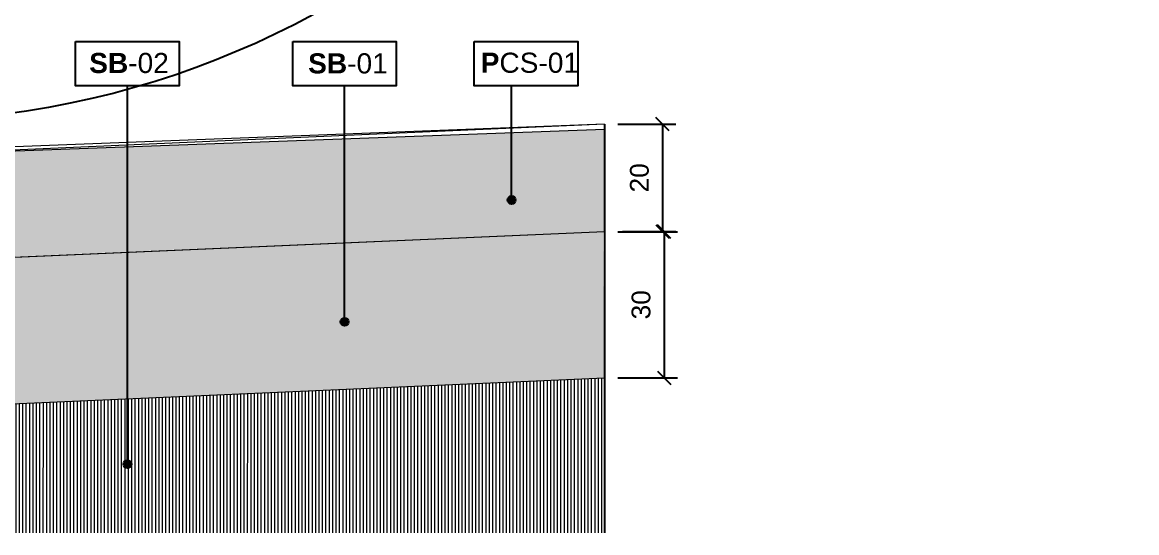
# Model space of a CAD drawing. Header units: metres. Extents: x -325 to 301, y -147 to 149.
# Drawn here: x 64.287 to 66.365, y 66.756 to 67.707 of the extents above; entities that cross this region are included whole.
import ezdxf

# ---------------------------------------------------------------- set-up
doc = ezdxf.new("R2010")
doc.units = ezdxf.units.M
doc.layers.get('Defpoints').update_dxf_attribs({"lineweight": 13})
doc.layers.add('-AUX-TWQ', color=1, linetype='Continuous', plot=False)
doc.layers.add('0-TX-1_25', color=7, linetype='Continuous', true_color=0x3f4f7f)
for name, color, linetype, lineweight in [('1-CM', 7, 'Continuous', 0), ('3-TR Seleccionat', 44, 'Continuous', 0), ('3-TR Tot-u', 37, 'Continuous', 0)]:
    doc.layers.add(name, color=color, linetype=linetype, lineweight=lineweight)
for name, color, linetype in [('1-SECCIÓ', 1, 'Continuous'), ('A-KEYPLAN_HATCH', 7, 'Continuous'), ('A_TEXT_2', 7, 'Continuous')]:
    doc.layers.add(name, color=color, linetype=linetype)
doc.layers.add('3-TR tot_u', color=7, linetype='Continuous', lineweight=5, true_color=0x787878)
doc.styles.get("Standard").update_dxf_attribs({"font": 'arial.ttf'})
doc.dimstyles.new('ISO-25', dxfattribs={"dimtxt": 0.1, "dimasz": 0.1, "dimexe": 0.1, "dimexo": 0.1, "dimgap": 0.1, "dimtad": 1, "dimdec": 0, "dimlfac": 100, "dimzin": 9, "dimtxsty": 'Standard', "dimblk": 'OBLIQUE', "dimcen": 0.1, "dimadec": 0, "dimazin": 0, "dimtfac": 1, "dimtdec": 0, "dimtmove": 0, "dimatfit": 3, "dimldrblk": 'OBLIQUE', "dimfxl": 1, "dimarcsym": 0})

# ---------------------------------------------------------------- blocks, each defined once
blk = doc.blocks.new('_Oblique')
at = {"color": 0, "lineweight": -2}
blk.add_line((-0.5, -0.5), (0.5, 0.5), dxfattribs=at)
blk = doc.blocks.new('*D1138')
at = {"layer": '0-TX-1_25', "color": 0, "lineweight": -2, "transparency": 16777216}
for p, q in [((22.7106, 67.3066), (22.6236, 67.3066)), ((22.6486, 67.3066), (22.6486, 67.1474)), ((22.7486, 67.1474), (22.6236, 67.1474))]:
    blk.add_line(p, q, dxfattribs=at)
at = {"layer": 'Defpoints', "color": 0, "transparency": 16777216}
for p in [(22.7356, 67.3066), (22.6486, 67.1474), (66.3646, 67.1474)]:
    blk.add_point(p, dxfattribs=at)
at = {"layer": '0-TX-1_25', "color": 0, "lineweight": -2, "transparency": 16777216, "xscale": 0.025, "yscale": 0.025, "zscale": 0.025}
for p, rotation in [((22.6486, 67.3066), 90), ((22.6486, 67.1474), 270)]:
    blk.add_blockref('_Oblique', p, dxfattribs=dict(at, rotation=rotation))
at = {"layer": '0-TX-1_25', "color": 0, "transparency": 16777216, "insert": (22.6057, 67.227), "char_height": 0.035, "attachment_point": 5, "rotation": 90}
blk.add_mtext('16', dxfattribs=at)
blk = doc.blocks.new('*D1157')
at = {"layer": '0-TX-1_25', "color": 0, "lineweight": -2, "transparency": 16777216}
for p, q in [((65.397, 67.5171), (65.5052, 67.5171)), ((65.4802, 67.5171), (65.4802, 67.3173)), ((65.4058, 67.3173), (65.5052, 67.3173))]:
    blk.add_line(p, q, dxfattribs=at)
at = {"layer": 'Defpoints', "color": 0, "transparency": 16777216}
for p in [(65.372, 67.5171), (65.3808, 67.3173), (65.4802, 67.3173)]:
    blk.add_point(p, dxfattribs=at)
at = {"layer": '0-TX-1_25', "color": 0, "lineweight": -2, "transparency": 16777216, "xscale": 0.025, "yscale": 0.025, "zscale": 0.025}
for p, rotation in [((65.4802, 67.5171), 90), ((65.4802, 67.3173), 270)]:
    blk.add_blockref('_Oblique', p, dxfattribs=dict(at, rotation=rotation))
at = {"layer": '0-TX-1_25', "color": 0, "transparency": 16777216, "insert": (65.4374, 67.4172), "char_height": 0.035, "attachment_point": 5, "rotation": 90}
blk.add_mtext('20', dxfattribs=at)
blk = doc.blocks.new('*D1158')
at = {"layer": '0-TX-1_25', "color": 0, "lineweight": -2, "transparency": 16777216}
for p, q in [((65.397, 67.3169), (65.5084, 67.3169)), ((65.4834, 67.3169), (65.4834, 67.0444)), ((65.397, 67.0444), (65.5084, 67.0444))]:
    blk.add_line(p, q, dxfattribs=at)
at = {"layer": 'Defpoints', "color": 0, "transparency": 16777216}
for p in [(65.372, 67.3169), (65.372, 67.0444), (65.4834, 67.0444)]:
    blk.add_point(p, dxfattribs=at)
at = {"layer": '0-TX-1_25', "color": 0, "lineweight": -2, "transparency": 16777216, "xscale": 0.025, "yscale": 0.025, "zscale": 0.025}
for p, rotation in [((65.4834, 67.3169), 90), ((65.4834, 67.0444), 270)]:
    blk.add_blockref('_Oblique', p, dxfattribs=dict(at, rotation=rotation))
at = {"layer": '0-TX-1_25', "color": 0, "transparency": 16777216, "insert": (65.4405, 67.1807), "char_height": 0.035, "attachment_point": 5, "rotation": 90}
blk.add_mtext('30', dxfattribs=at)
blk = doc.blocks.new('hatch keyplan 2')
at = {"layer": 'A-KEYPLAN_HATCH'}
blk.add_lwpolyline([(0, 0.00548), (0.01287, 0.00548), (0.01287, 0), (0, 0)], close=True, dxfattribs=at)
blk = doc.blocks.new('hatch keyplan')
at = {"layer": 'A-KEYPLAN_HATCH'}
blk.add_blockref('hatch keyplan 2', (1.43058, 0.85215), dxfattribs=at)
blk = doc.blocks.new('SB-01')
at = {"layer": 'A-KEYPLAN_HATCH'}
blk.add_blockref('hatch keyplan', (-1.43058, -0.85215), dxfattribs=at)
at = {"layer": 'A_TEXT_2', "insert": (-0.0008, 0.00403), "char_height": 0.0025, "attachment_point": 1}
blk.add_mtext_dynamic_manual_height_columns('\\pi0.00271;{\\fArial|b1|i0|c0|p34;SB}-01', width=0.0145619, gutter_width=0.015, heights=[0], dxfattribs=at)
blk = doc.blocks.new('SB-02')
at = {"layer": 'A-KEYPLAN_HATCH'}
blk.add_blockref('hatch keyplan', (-1.43058, -0.85215), dxfattribs=at)
at = {"layer": 'A_TEXT_2', "insert": (-0.0008, 0.00408), "char_height": 0.0025, "attachment_point": 1}
blk.add_mtext_dynamic_manual_height_columns('\\pi0.00249;{\\fArial|b1|i0|c0|p34;SB}-02', width=0.0145619, gutter_width=0.015, heights=[0], dxfattribs=at)
blk = doc.blocks.new('PCS01')
at = {"layer": 'A-KEYPLAN_HATCH'}
blk.add_blockref('hatch keyplan', (-1.42958, -0.85215), dxfattribs=at)
at = {"layer": 'A_TEXT_2', "insert": (0.0002, 0.00411), "char_height": 0.0025, "attachment_point": 1}
blk.add_mtext_dynamic_manual_height_columns('\\pi0.00161;{\\fArial|b1|i0|c0|p34;P}CS-01', width=0.0145619, gutter_width=0.015, heights=[0], dxfattribs=at)
blk = doc.blocks.new('POINT')
at = {"layer": '0-TX-1_25'}
h = blk.add_hatch(dxfattribs=at)
h.set_pattern_fill('ANGLE', color=256)
h.set_pattern_definition([(0, (-83.747, -12.726), (0, 6.985), [5.08, -1.905]), (90, (-83.747, -12.726), (-6.985, 4e-16), [5.08, -1.905])])
edge = h.paths.add_edge_path()
edge.add_arc((0, 0), 0.0075, 0, 360)
h = blk.add_hatch(color=256, dxfattribs=at)
h.dxf.hatch_style = 1
edge = h.paths.add_edge_path()
edge.add_arc((0, 0), 0.0075, 0, 360)
blk.add_circle((0, 0), 0.0075, dxfattribs=at)

msp = doc.modelspace()

# ---------------------------------------------------------------- hatches: boundary and pattern name
at = {"layer": '3-TR Seleccionat'}
h = msp.add_hatch(dxfattribs=at)
h.set_pattern_fill('ANSI31', color=256, scale=0.002, angle=45, style=0)
h.set_pattern_definition([(90, (-441011.9001445, -650769.411429), (-0.00635, 1e-18), [])])
h.paths.add_polyline_path([(64.03, 66.9837), (64.0258, 66.9837), (63.6733, 66.9837), (62.3733, 66.9837), (62.372, 66.756), (65.372, 66.756), (65.372, 67.0444), (63.9828, 66.9837)])
at = {"layer": '3-TR Tot-u'}
h = msp.add_hatch(dxfattribs=at)
h.set_pattern_fill('EARTH', color=256, scale=0.005, angle=-80.8248, style=0)
h.set_pattern_definition([(279.175244, (16.342587, 72.19782), (0.036406452, -0.026281081), [0.03175, -0.03175]), (279.175244, (16.35434, 72.199717), (0.036406452, -0.026281081), [0.03175, -0.03175]), (279.175244, (16.366095, 72.201616), (0.036406452, -0.026281081), [0.03175, -0.03175]), (9.175244, (16.370646, 72.19833), (0.026281081, 0.036406452), [0.03175, -0.03175]), (9.175244, (16.372545, 72.186577), (0.026281081, 0.036406452), [0.03175, -0.03175]), (9.175244, (16.374443, 72.174823), (0.026281081, 0.036406452), [0.03175, -0.03175])])
h.paths.add_polyline_path([(63.6257, 66.9846), (63.6513, 67.1837), (62.3733, 67.1837), (62.3724, 66.9868)])
h.paths.add_polyline_path([(63.9961, 67.1837), (64.0256, 66.9856), (65.372, 67.0444), (65.3694, 67.3168), (63.9853, 67.256)])
at = {"layer": '3-TR tot_u'}
h = msp.add_hatch(dxfattribs=at)
h.set_pattern_fill('AR-CONC', color=256, scale=0.0002, angle=92.7664)
h.set_pattern_definition([(142.766414, (32.644222, -1.69542), (0.0014255, 0.036548328), [0.00381, -0.04191]), (87.766414, (32.644222, -1.69542), (-0.037826638, -0.008884714), [0.003048, -0.033528117]), (193.21786, (32.64434, -1.692374), (-0.036401137, 0.027663614), [0.003238002, -0.035618049]), (138.950614, (32.634074, -1.69591), (0.00578198, 0.054558454), [0.005715, -0.062865]), (189.40197, (32.634556, -1.691364), (-0.051719183, 0.045037124), [0.004857005, -0.05342712]), (83.950565, (32.634074, -1.69591), (-0.051719183, 0.045037124), [0.004571993, -0.050291946]), (113.766414, (32.636366, -1.690713), (0.018965692, 0.031274691), [0.00381, -0.04191]), (58.766414, (32.636366, -1.690713), (-0.037391229, 0.010568061), [0.003048, -0.033528]), (164.21786, (32.637946, -1.688107), (-0.018425537, 0.041842752), [0.003238002, -0.035617988]), (130.266414, (32.644222, -1.69542), (-0.0169211135, -0.0001991969), [0, -0.0331216, 0, -0.034036, 0, -0.033655]), (100.266414, (32.644222, -1.69542), (-0.0206577655, 0.0123813295), [0, -0.0194056, 0, -0.0323596, 0, -0.012827]), (60.266414, (32.644769, -1.706735), (-0.000164423, 0.0271418143), [0, -0.0127, 0, -0.039624, 0, -0.052578]), (50.266414, (32.645014, -1.71181), (-0.0065092415, 0.029345872), [0, -0.01651, 0, -0.0263144, 0, -0.037338])])
h.paths.add_polyline_path([(65.3715, 67.5071), (63.9724, 67.4559), (63.9772, 67.3452), (63.994, 67.2587), (65.372, 67.3173)])

# ---------------------------------------------------------------- linework, layer by layer
at = {"layer": '-AUX-TWQ'}
msp.add_circle((64.0436, 69.1723), 1.6496, dxfattribs=at)
msp.add_line((65.372, 67.456), (65.372, 66.756))
at = {"layer": '0-TX-1_25'}
for points in [[(64.4827, 66.8837), (64.4827, 67.5888)], [(64.8876, 67.1489), (64.8876, 67.5888)], [(65.1989, 67.3759), (65.1989, 67.5888)]]:
    msp.add_lwpolyline(points, dxfattribs=at)
at = {"layer": '1-CM'}
for p, q in [((65.372, 67.5171), (63.9723, 67.4638)), ((65.372, 67.5171), (63.9724, 67.4559)), ((65.372, 67.5071), (63.9724, 67.4559)), ((65.372, 67.3169), (63.9943, 67.2568)), ((65.372, 67.3169), (63.9943, 67.2568))]:
    msp.add_line(p, q, dxfattribs=at)
msp.add_lwpolyline([(62.3733, 66.9837), (63.9828, 66.9837), (65.372, 67.0444), (65.372, 67.3169), (63.9852, 67.2564)], dxfattribs=at)
at = {"layer": '1-SECCIÓ'}
msp.add_line((65.372, 67.5171), (65.372, 66.756), dxfattribs=at)

# ---------------------------------------------------------------- block references
at = {"layer": '0-TX-1_25', "xscale": 15, "yscale": 15, "zscale": 15}
for name, p in [('SB-02', (64.3861, 67.5888)), ('SB-01', (64.791, 67.5888))]:
    msp.add_blockref(name, p, dxfattribs=at)
at = {"layer": '0-TX-1_25'}
for p in [(65.1989, 67.3759), (64.8876, 67.1489), (64.4827, 66.8837)]:
    msp.add_blockref('POINT', p, dxfattribs=at)
at = {"layer": 'A-KEYPLAN_HATCH', "xscale": 14.99999999999007, "yscale": 14.99999999999007, "zscale": 14.99999999999007}
msp.add_blockref('PCS01', (65.1142, 67.5888), dxfattribs=at)

# ---------------------------------------------------------------- dimensions: what is measured, and where the dimension line sits
at = {"layer": '0-TX-1_25'}
for base, p1, p2, picture, middle in [((65.4802, 67.3173), (65.372, 67.5171), (65.3808, 67.3173), '*D1157', (65.4374, 67.4172)), ((22.6486, 67.1474), (22.7356, 67.3066), (66.3646, 67.1474), '*D1138', (22.6057, 67.227))]:
    dim = msp.add_linear_dim(base=base, p1=p1, p2=p2, angle=90, dimstyle='ISO-25', override={"dimtxt": 0.035, "dimasz": 0.025, "dimexe": 0.025, "dimexo": 0.025, "dimgap": 0.025, "dimblk1": 'Oblique', "dimblk2": 'Oblique', "dimsah": 1, "dimfxl": 0.1, "dimfxlon": 1, "dimarcsym": 1}, dxfattribs=at)
    dim.commit()
    dim.dimension.update_dxf_attribs({"geometry": picture, "text_midpoint": middle})
dim = msp.add_linear_dim(base=(65.4834, 67.0444), p1=(65.372, 67.3169), p2=(65.372, 67.0444), angle=90, text='30', dimstyle='ISO-25', override={"dimtxt": 0.035, "dimasz": 0.025, "dimexe": 0.025, "dimexo": 0.025, "dimgap": 0.025, "dimblk1": 'Oblique', "dimblk2": 'Oblique', "dimsah": 1, "dimfxl": 0.1, "dimfxlon": 1, "dimarcsym": 1}, dxfattribs=at)
dim.commit()
dim.dimension.update_dxf_attribs({"geometry": '*D1158', "text_midpoint": (65.4405, 67.1807)})

doc.saveas('drawing.dxf')
